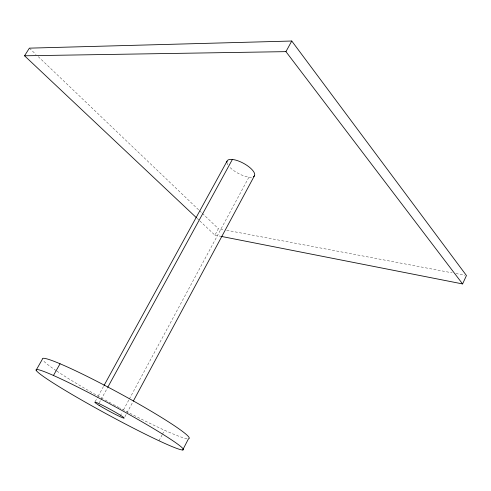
<?xml version="1.0" encoding="UTF-8"?>
<svg xmlns="http://www.w3.org/2000/svg" width="491" height="491" viewBox="0 0 491 491"><rect width="100%" height="100%" fill="white"/><g stroke="black" fill="none" stroke-linecap="round" stroke-linejoin="round"><path stroke-width="0.37" stroke-dasharray="2.46 1.84" d="M159.004 440.771L162.11 434.842M162.46 434.185L164.528 430.233M120.246 415.895L122.063 412.526M123.517 409.825L128.973 399.711M129.336 399.036L248.937 177.141M124.91 416.712L132.901 401.853M199.849 220.944L214.923 235.146L218.397 228.714L223.657 229.708M99.219 402.884L100.692 400.196M101.06 399.527L107.314 388.093M95.205 401.57L97.783 396.869M98.151 396.2L103.675 386.129M226.664 230.273L452.168 272.83M455.924 273.536L464.946 275.236M214.923 235.146L220.932 236.331M197.063 218.317L199.291 220.422M29.374 48.149L36.027 54.501M38.243 56.618L198.996 210.179M199.549 210.713L201.77 212.83M202.323 213.358L218.397 228.714M187.016 438.696A83.538 6.395 28.5 0 1 119.957 408.027M119.288 407.671A83.538 6.395 28.5 0 1 111.862 403.67M111.187 403.301A83.538 6.395 28.5 0 1 103.816 399.244M103.153 398.876A83.538 6.395 28.5 0 1 56.784 371.061M56.164 370.644A83.538 6.395 28.5 0 1 42.827 360.063M251.558 177.202A15.534 5.683 28.5 0 1 229.702 167.118M227.922 164.89A15.534 5.683 28.5 0 1 227.002 162.883"/><path stroke-width="0.74" d="M221.68 236.478L462.596 283.933L466.45 275.525L291.764 41.023L29.374 48.149L24.55 55.79L196.504 217.789M182.707 449.977A83.808 5.241 28.5 0 0 82.107 389.277A83.808 5.241 28.5 0 0 64.37 389.915A83.808 5.241 28.5 0 0 182.707 449.977L188.495 438.764A83.538 6.395 28.5 0 0 119.822 393.444A83.538 6.395 28.5 0 0 42.373 359.24L36.107 370.22M133.264 401.178L254.534 175.569M107.682 387.417L232.39 159.446M24.55 55.79L285.94 51.641L291.764 41.023M104.043 385.46L227.008 161.232M53.451 375.474L60.062 363.763M285.94 51.641L462.596 283.933M226.897 162.288A15.534 5.683 28.5 0 1 243.468 163.288A15.534 5.683 28.5 0 1 253.473 176.668M99.078 405.327A16.694 1.037 28.5 0 0 123.671 418.093A16.694 1.037 28.5 0 0 105.774 406.971A16.694 1.037 28.5 0 0 99.078 405.327"/></g></svg>
